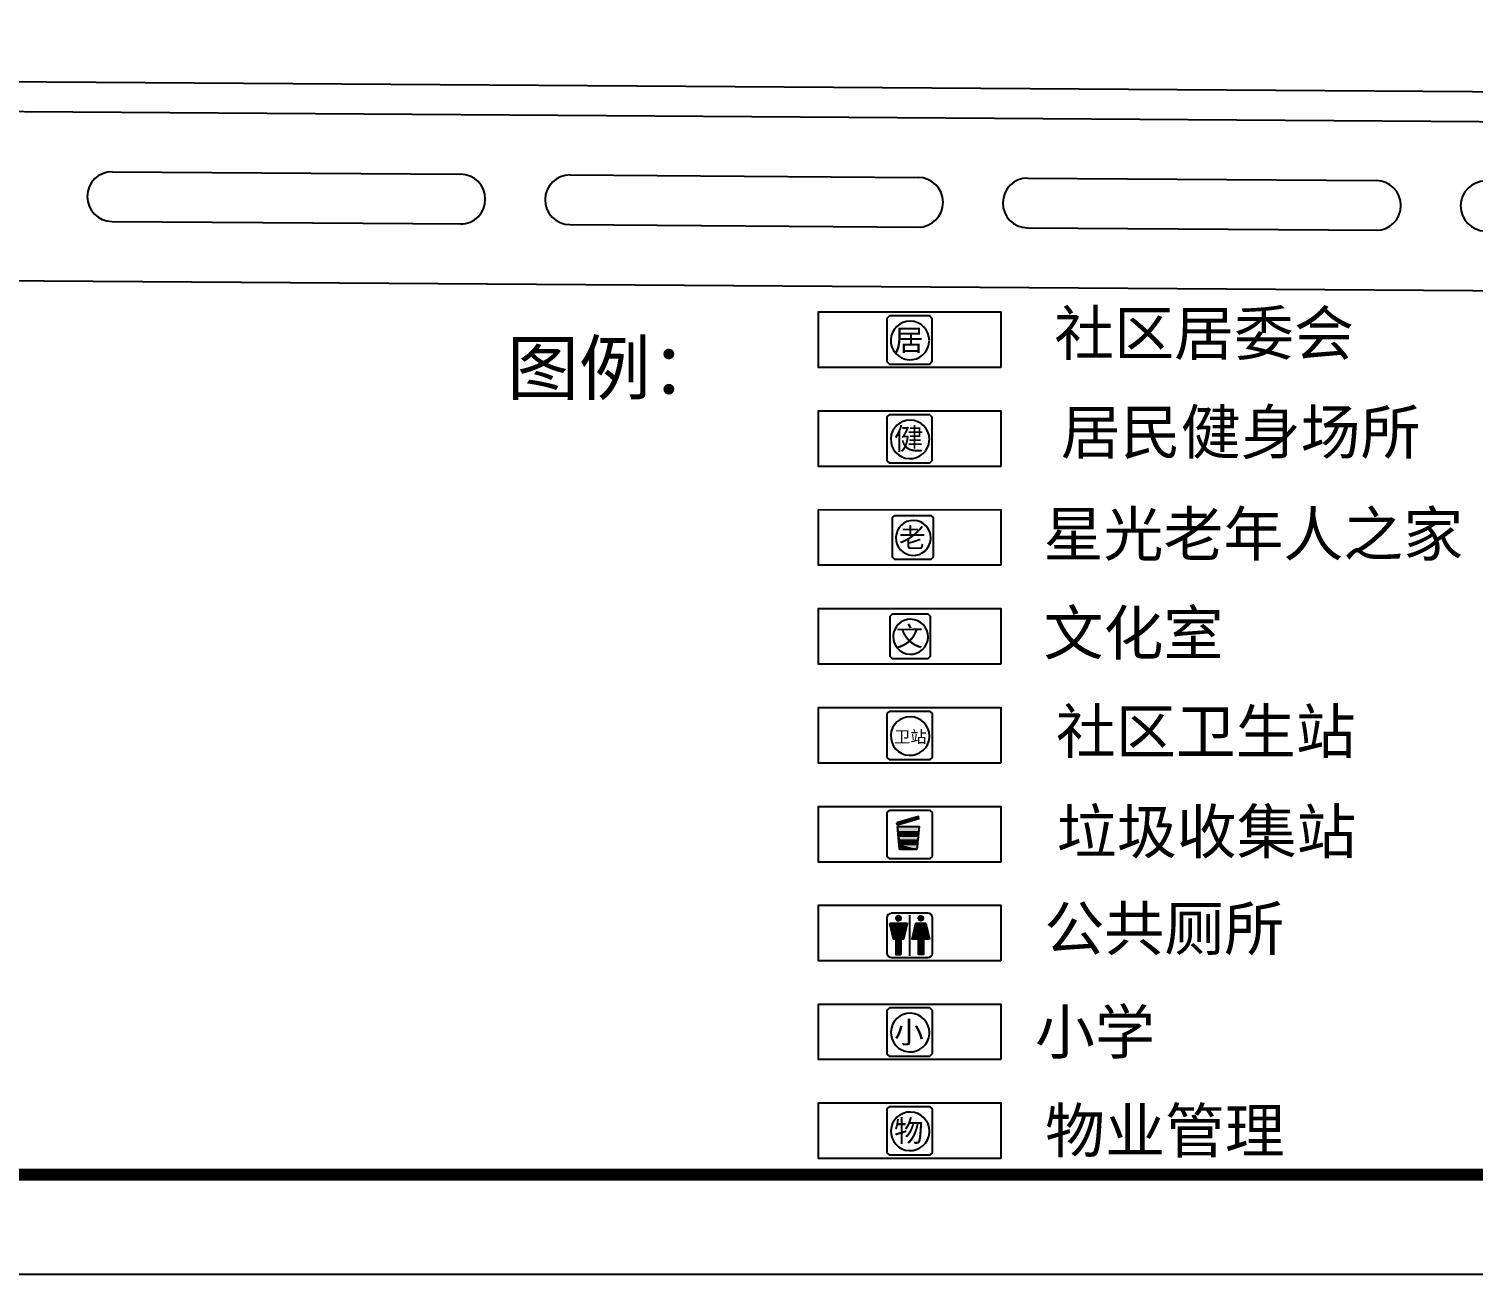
# Model space of a CAD drawing. Extents: x 37173252 to 74842692, y 59158332 to 118813339.
# Drawn here: x 37478982 to 37551538, y 59158332 to 59220902 of the extents above; entities that cross this region are included whole.
import ezdxf
from ezdxf.enums import TextEntityAlignment as Align

# ---------------------------------------------------------------- set-up
doc = ezdxf.new("R2010")
doc.units = 0
doc.header["$LTSCALE"] = 1000
doc.header["$MEASUREMENT"] = 0
for name, color, linetype in [('DL_道路红线_干道网_', 6, 'Continuous'), ('TITLIN1', 3, 'Continuous'), ('TK_图例', 7, 'Continuous'), ('WALL', 4, 'Continuous'), ('YD_设施符号', 7, 'Continuous'), ('标准', 7, 'Continuous')]:
    doc.layers.add(name, color=color, linetype=linetype)
doc.styles.add('GHTEXTHT', font='')
doc.styles.add('宋体', font='')
doc.styles.get('GHTEXTHT').set_extended_font_data('SimSun')
doc.styles.get('宋体').set_extended_font_data('SimSun')

# ---------------------------------------------------------------- blocks, each defined once
blk = doc.blocks.new('tk')
at = {"layer": 'TITLIN1'}
blk.add_lwpolyline([(38829176, 59126781), (39423676, 59126781), (39423676, 59547281), (38829176, 59547281)], close=True, dxfattribs=at)
at = {"layer": 'TITLIN1', "const_width": 600}
blk.add_lwpolyline([(38841676, 59131781), (39418676, 59131781), (39418676, 59542281), (38841676, 59542281)], close=True, dxfattribs=at)
blk.add_lwpolyline([(38841676, 59131781), (39418676, 59131781), (39418676, 59542281), (38841676, 59542281)], close=True, dxfattribs=at)
blk = doc.blocks.new('*U64')
at = {"layer": 'YD_设施符号', "linetype": 'Continuous'}
for p, q in [((48778.61, 60317.96), (48778.24, 60317.09)), ((48778.24, 60317.09), (48778.24, 60317.09)), ((48778.24, 60317.09), (48778.24, 60317.09)), ((48778.24, 60317.09), (48778.24, 60317.09)), ((48778.24, 60317.09), (48778.61, 60316.22)), ((48779.48, 60318.33), (48778.61, 60317.97)), ((48778.61, 60317.97), (48778.61, 60317.97)), ((48778.61, 60317.97), (48778.61, 60317.96)), ((48778.61, 60317.96), (48778.61, 60317.96)), ((48778.61, 60316.22), (48778.61, 60316.22)), ((48778.61, 60316.22), (48778.61, 60316.22)), ((48778.61, 60316.22), (48778.61, 60316.22)), ((48778.61, 60316.22), (48779.48, 60315.85)), ((48780.35, 60317.97), (48779.48, 60318.33)), ((48780.35, 60316.22), (48779.48, 60315.85)), ((48780.35, 60317.97), (48780.35, 60317.97)), ((48780.35, 60317.97), (48780.35, 60317.96)), ((48780.35, 60317.96), (48780.35, 60317.96)), ((48780.35, 60317.96), (48780.72, 60317.09)), ((48780.36, 60316.22), (48780.35, 60316.22)), ((48780.35, 60316.22), (48780.35, 60316.22)), ((48780.72, 60317.09), (48780.36, 60316.22)), ((48780.36, 60316.22), (48780.36, 60316.22)), ((48780.72, 60317.09), (48780.72, 60317.09)), ((48780.72, 60317.09), (48780.72, 60317.09)), ((48780.72, 60317.09), (48780.72, 60317.09)), ((48789.85, 60317.96), (48789.49, 60317.09)), ((48789.49, 60317.09), (48789.49, 60317.09)), ((48789.49, 60317.09), (48789.49, 60317.09)), ((48789.49, 60317.09), (48789.49, 60317.09)), ((48789.49, 60317.09), (48789.85, 60316.22)), ((48790.73, 60318.33), (48789.85, 60317.97)), ((48789.85, 60317.97), (48789.85, 60317.97)), ((48789.85, 60317.97), (48789.85, 60317.96)), ((48789.85, 60317.96), (48789.85, 60317.96)), ((48789.85, 60316.22), (48789.85, 60316.22)), ((48789.85, 60316.22), (48789.86, 60316.22)), ((48789.86, 60316.22), (48789.86, 60316.22)), ((48790.73, 60315.85), (48789.86, 60316.22)), ((48790.73, 60318.33), (48790.73, 60318.33)), ((48790.73, 60318.33), (48790.73, 60318.33)), ((48790.73, 60318.33), (48791.6, 60317.97)), ((48791.6, 60316.22), (48790.73, 60315.85)), ((48791.6, 60317.97), (48791.6, 60317.97)), ((48791.6, 60317.97), (48791.6, 60317.96)), ((48791.6, 60317.96), (48791.6, 60317.96)), ((48791.6, 60317.96), (48791.97, 60317.09)), ((48791.96, 60317.09), (48791.6, 60316.22)), ((48791.6, 60316.22), (48791.6, 60316.22)), ((48791.6, 60316.22), (48791.6, 60316.22)), ((48791.6, 60316.22), (48791.6, 60316.22)), ((48791.97, 60317.09), (48791.96, 60317.09)), ((48791.96, 60317.09), (48791.96, 60317.09)), ((48791.97, 60317.09), (48791.97, 60317.09)), ((48783.77, 60314.56), (48775.18, 60314.56)), ((48775.18, 60314.56), (48776.96, 60306.69)), ((48779.48, 60315.85), (48779.48, 60315.85)), ((48779.48, 60315.85), (48779.48, 60315.85)), ((48783.77, 60314.56), (48781.97, 60306.69)), ((48783.77, 60314.56), (48783.77, 60314.56)), ((48788.24, 60314.56), (48786.44, 60306.69)), ((48793.25, 60314.56), (48788.24, 60314.56)), ((48788.24, 60314.56), (48788.24, 60314.56)), ((48788.24, 60314.56), (48788.24, 60314.56)), ((48793.25, 60314.56), (48793.25, 60314.56)), ((48793.25, 60314.56), (48793.25, 60314.56)), ((48793.25, 60314.56), (48793.25, 60314.56)), ((48793.25, 60314.56), (48795.03, 60306.69)), ((48776.96, 60306.69), (48776.96, 60306.69)), ((48776.96, 60306.69), (48776.96, 60306.69)), ((48776.96, 60306.69), (48776.96, 60306.69)), ((48776.96, 60306.69), (48776.96, 60306.69)), ((48776.96, 60306.69), (48776.96, 60306.69)), ((48776.96, 60306.69), (48776.96, 60306.69)), ((48778.18, 60306.69), (48776.96, 60306.69)), ((48776.96, 60306.69), (48776.96, 60306.69)), ((48780.75, 60306.69), (48778.18, 60306.69)), ((48780.75, 60306.69), (48778.18, 60306.69)), ((48778.18, 60306.69), (48778.18, 60306.69)), ((48778.18, 60306.69), (48778.19, 60298.89)), ((48781.97, 60306.69), (48780.75, 60306.69)), ((48780.75, 60306.69), (48780.75, 60306.69)), ((48780.75, 60306.69), (48780.75, 60306.69)), ((48780.75, 60306.69), (48780.75, 60298.89)), ((48781.97, 60306.69), (48781.97, 60306.69)), ((48781.97, 60306.69), (48781.97, 60306.69)), ((48781.97, 60306.69), (48781.97, 60306.69)), ((48781.97, 60306.69), (48781.97, 60306.69)), ((48786.44, 60306.69), (48786.44, 60306.69)), ((48786.44, 60306.69), (48786.44, 60306.69)), ((48789.46, 60306.69), (48786.44, 60306.69)), ((48786.44, 60306.69), (48786.44, 60306.69)), ((48792.03, 60306.69), (48789.46, 60306.69)), ((48789.46, 60306.69), (48789.46, 60306.69)), ((48789.46, 60306.69), (48789.46, 60306.69)), ((48789.46, 60306.69), (48789.46, 60306.69)), ((48789.46, 60306.69), (48789.46, 60306.69)), ((48789.46, 60306.69), (48789.46, 60306.69)), ((48789.46, 60306.69), (48789.46, 60298.89)), ((48795.03, 60306.69), (48792.03, 60306.69)), ((48792.03, 60306.69), (48792.03, 60306.69)), ((48792.03, 60306.69), (48792.03, 60306.69)), ((48792.03, 60306.69), (48792.03, 60306.69)), ((48792.03, 60306.69), (48792.03, 60306.69)), ((48792.03, 60306.69), (48792.03, 60306.69)), ((48792.03, 60306.69), (48792.03, 60298.89)), ((48778.19, 60298.89), (48778.19, 60298.88)), ((48778.19, 60298.88), (48778.19, 60298.88)), ((48780.75, 60298.88), (48778.19, 60298.88)), ((48778.19, 60298.88), (48778.19, 60298.88)), ((48780.75, 60298.89), (48780.75, 60298.88)), ((48780.75, 60298.88), (48780.75, 60298.88)), ((48792.03, 60298.89), (48789.46, 60298.88)), ((48789.46, 60298.88), (48789.46, 60298.89))]:
    blk.add_line(p, q, dxfattribs=at)
for points in [[(48778.61, 60317.96), (48778.24, 60317.09), (48780.72, 60317.09)], [(48778.24, 60317.09), (48778.24, 60317.09), (48780.72, 60317.09)], [(48778.24, 60317.09), (48778.24, 60317.09), (48780.72, 60317.09)], [(48778.24, 60317.09), (48778.24, 60317.09), (48780.72, 60317.09)], [(48778.24, 60317.09), (48778.61, 60316.22), (48780.36, 60316.22)], [(48779.48, 60318.33), (48778.61, 60317.97), (48780.35, 60317.97)], [(48778.61, 60317.97), (48778.61, 60317.97), (48780.35, 60317.97)], [(48778.61, 60317.97), (48778.61, 60317.96), (48780.35, 60317.96)], [(48778.61, 60317.96), (48778.61, 60317.96), (48780.35, 60317.96)], [(48778.61, 60316.22), (48778.61, 60316.22), (48780.36, 60316.22)], [(48778.61, 60316.22), (48778.61, 60316.22), (48780.35, 60316.22)], [(48778.61, 60316.22), (48778.61, 60316.22), (48780.35, 60316.22)], [(48778.61, 60316.22), (48779.48, 60315.85), (48779.48, 60315.85)], [(48789.85, 60317.96), (48789.49, 60317.09), (48791.97, 60317.09)], [(48789.49, 60317.09), (48789.49, 60317.09), (48791.97, 60317.09)], [(48789.49, 60317.09), (48789.49, 60317.09), (48791.96, 60317.09)], [(48789.49, 60317.09), (48789.49, 60317.09), (48791.96, 60317.09)], [(48789.49, 60317.09), (48789.85, 60316.22), (48791.6, 60316.22)], [(48790.73, 60318.33), (48789.85, 60317.97), (48791.6, 60317.97)], [(48789.85, 60317.97), (48789.85, 60317.97), (48791.6, 60317.97)], [(48789.85, 60317.97), (48789.85, 60317.96), (48791.6, 60317.96)], [(48789.85, 60317.96), (48789.85, 60317.96), (48791.6, 60317.96)], [(48789.85, 60316.22), (48789.85, 60316.22), (48791.6, 60316.22)], [(48789.85, 60316.22), (48789.86, 60316.22), (48791.6, 60316.22)], [(48789.86, 60316.22), (48789.86, 60316.22), (48791.6, 60316.22)], [(48790.73, 60318.33), (48790.73, 60318.33), (48790.73, 60318.33)], [(48783.77, 60314.56), (48775.18, 60314.56), (48783.77, 60314.56)], [(48775.18, 60314.56), (48776.96, 60306.69), (48781.97, 60306.69)], [(48788.24, 60314.56), (48786.44, 60306.69), (48795.03, 60306.69)], [(48793.25, 60314.56), (48788.24, 60314.56), (48793.25, 60314.56)], [(48788.24, 60314.56), (48788.24, 60314.56), (48793.25, 60314.56)], [(48788.24, 60314.56), (48788.24, 60314.56), (48793.25, 60314.56)], [(48776.96, 60306.69), (48776.96, 60306.69), (48781.97, 60306.69)], [(48776.96, 60306.69), (48776.96, 60306.69), (48781.97, 60306.69)], [(48776.96, 60306.69), (48776.96, 60306.69), (48781.97, 60306.69)], [(48776.96, 60306.69), (48776.96, 60306.69), (48781.97, 60306.69)], [(48776.96, 60306.69), (48776.96, 60306.69), (48780.75, 60306.69)], [(48776.96, 60306.69), (48776.96, 60306.69), (48778.18, 60306.69)], [(48780.75, 60306.69), (48778.18, 60306.69), (48780.75, 60306.69)], [(48778.18, 60306.69), (48778.18, 60306.69), (48780.75, 60306.69)], [(48778.18, 60306.69), (48778.19, 60298.89), (48780.75, 60298.89)], [(48786.44, 60306.69), (48786.44, 60306.69), (48792.03, 60306.69)], [(48786.44, 60306.69), (48786.44, 60306.69), (48789.46, 60306.69)], [(48792.03, 60306.69), (48789.46, 60306.69), (48792.03, 60306.69)], [(48789.46, 60306.69), (48789.46, 60306.69), (48792.03, 60306.69)], [(48789.46, 60306.69), (48789.46, 60306.69), (48792.03, 60306.69)], [(48789.46, 60306.69), (48789.46, 60306.69), (48792.03, 60306.69)], [(48789.46, 60306.69), (48789.46, 60306.69), (48792.03, 60306.69)], [(48789.46, 60306.69), (48789.46, 60306.69), (48792.03, 60306.69)], [(48789.46, 60306.69), (48789.46, 60298.89), (48792.03, 60298.89)], [(48778.19, 60298.89), (48778.19, 60298.88), (48780.75, 60298.88)], [(48778.19, 60298.88), (48778.19, 60298.88), (48780.75, 60298.88)]]:
    blk.add_solid(points, dxfattribs=at)
at = {"layer": 'YD_设施符号', "linetype": 'Continuous', "extrusion": (0, 0, -1)}
for points in [[(-48778.24, 60317.09), (-48780.72, 60317.09), (-48780.72, 60317.09)], [(-48778.24, 60317.09), (-48780.72, 60317.09), (-48780.72, 60317.09)], [(-48778.24, 60317.09), (-48780.72, 60317.09), (-48780.72, 60317.09)], [(-48778.24, 60317.09), (-48780.72, 60317.09), (-48780.36, 60316.22)], [(-48778.61, 60317.97), (-48780.35, 60317.97), (-48780.35, 60317.97)], [(-48778.61, 60317.97), (-48780.35, 60317.97), (-48780.35, 60317.96)], [(-48778.61, 60317.96), (-48780.35, 60317.96), (-48780.35, 60317.96)], [(-48778.61, 60317.96), (-48780.35, 60317.96), (-48780.72, 60317.09)], [(-48778.61, 60316.22), (-48780.36, 60316.22), (-48780.36, 60316.22)], [(-48778.61, 60316.22), (-48780.36, 60316.22), (-48780.35, 60316.22)], [(-48778.61, 60316.22), (-48780.35, 60316.22), (-48780.35, 60316.22)], [(-48778.61, 60316.22), (-48780.35, 60316.22), (-48779.48, 60315.85)], [(-48789.49, 60317.09), (-48791.97, 60317.09), (-48791.97, 60317.09)], [(-48789.49, 60317.09), (-48791.97, 60317.09), (-48791.96, 60317.09)], [(-48789.49, 60317.09), (-48791.96, 60317.09), (-48791.96, 60317.09)], [(-48789.49, 60317.09), (-48791.96, 60317.09), (-48791.6, 60316.22)], [(-48789.85, 60317.97), (-48791.6, 60317.97), (-48791.6, 60317.97)], [(-48789.85, 60317.97), (-48791.6, 60317.97), (-48791.6, 60317.96)], [(-48789.85, 60317.96), (-48791.6, 60317.96), (-48791.6, 60317.96)], [(-48789.85, 60317.96), (-48791.6, 60317.96), (-48791.97, 60317.09)], [(-48789.85, 60316.22), (-48791.6, 60316.22), (-48791.6, 60316.22)], [(-48789.85, 60316.22), (-48791.6, 60316.22), (-48791.6, 60316.22)], [(-48789.86, 60316.22), (-48791.6, 60316.22), (-48791.6, 60316.22)], [(-48789.86, 60316.22), (-48791.6, 60316.22), (-48790.73, 60315.85)], [(-48790.73, 60318.33), (-48790.73, 60318.33), (-48791.6, 60317.97)], [(-48775.18, 60314.56), (-48783.77, 60314.56), (-48781.97, 60306.69)], [(-48779.48, 60315.85), (-48779.48, 60315.85), (-48779.48, 60315.85)], [(-48788.24, 60314.56), (-48793.25, 60314.56), (-48793.25, 60314.56)], [(-48788.24, 60314.56), (-48793.25, 60314.56), (-48793.25, 60314.56)], [(-48788.24, 60314.56), (-48793.25, 60314.56), (-48795.03, 60306.69)], [(-48776.96, 60306.69), (-48781.97, 60306.69), (-48781.97, 60306.69)], [(-48776.96, 60306.69), (-48781.97, 60306.69), (-48781.97, 60306.69)], [(-48776.96, 60306.69), (-48781.97, 60306.69), (-48781.97, 60306.69)], [(-48776.96, 60306.69), (-48781.97, 60306.69), (-48781.97, 60306.69)], [(-48776.96, 60306.69), (-48781.97, 60306.69), (-48780.75, 60306.69)], [(-48776.96, 60306.69), (-48780.75, 60306.69), (-48778.18, 60306.69)], [(-48776.96, 60306.69), (-48778.18, 60306.69), (-48776.96, 60306.69)], [(-48778.18, 60306.69), (-48780.75, 60306.69), (-48780.75, 60306.69)], [(-48778.18, 60306.69), (-48780.75, 60306.69), (-48780.75, 60298.89)], [(-48786.44, 60306.69), (-48795.03, 60306.69), (-48792.03, 60306.69)], [(-48786.44, 60306.69), (-48792.03, 60306.69), (-48789.46, 60306.69)], [(-48786.44, 60306.69), (-48789.46, 60306.69), (-48786.44, 60306.69)], [(-48789.46, 60306.69), (-48792.03, 60306.69), (-48792.03, 60306.69)], [(-48789.46, 60306.69), (-48792.03, 60306.69), (-48792.03, 60306.69)], [(-48789.46, 60306.69), (-48792.03, 60306.69), (-48792.03, 60306.69)], [(-48789.46, 60306.69), (-48792.03, 60306.69), (-48792.03, 60306.69)], [(-48789.46, 60306.69), (-48792.03, 60306.69), (-48792.03, 60306.69)], [(-48789.46, 60306.69), (-48792.03, 60306.69), (-48792.03, 60298.89)], [(-48792.03, 60306.69), (-48792.03, 60306.69), (-48792.03, 60306.69)], [(-48778.19, 60298.89), (-48780.75, 60298.89), (-48780.75, 60298.88)], [(-48778.19, 60298.88), (-48780.75, 60298.88), (-48780.75, 60298.88)], [(-48778.19, 60298.88), (-48780.75, 60298.88), (-48778.19, 60298.88)], [(-48789.46, 60298.89), (-48792.03, 60298.89), (-48789.46, 60298.88)]]:
    blk.add_solid(points, dxfattribs=at)

msp = doc.modelspace()

# ---------------------------------------------------------------- linework, layer by layer
at = {"layer": 'DL_道路红线_干道网_', "color": 8}
for p, q in [((37483171, 59213721.83), (37500662.01, 59213594.01)), ((37506170.47, 59213564.96), (37523661.47, 59213437.13)), ((37529169.93, 59213408.08), (37546660.94, 59213280.26)), ((37483153.95, 59211221.89), (37500799.54, 59211101.54)), ((37506153.41, 59211065.02), (37523799, 59210944.66)), ((37529152.88, 59210908.14), (37546798.47, 59210787.79))]:
    msp.add_line(p, q, dxfattribs=at)
msp.add_lwpolyline([(37391961.34, 59163331.68), (37390599.31, 59197929.85, -0.42780127), (37410720.25, 59218716.11), (37578668.25, 59217570.57), (37604516.03, 59213894.19), (37654913.28, 59213550.44, -0.40075429), (37684685.43, 59184731.32), (37685527.94, 59163331.68)], format="xyb", dxfattribs=at)
for points in [[(37412943.1, 59217200.92), (37578658.03, 59216070.61), (37604374.98, 59212395.11), (37652788.89, 59212064.89)], [(37412885.12, 59208701.11), (37583687.57, 59207536.1), (37603575.68, 59203900.37), (37653574.52, 59203559.33)], [(37412893.01, 59208701.06), (37583695.46, 59207536.05), (37603583.57, 59203900.31), (37653582.41, 59203559.28)]]:
    msp.add_lwpolyline(points, dxfattribs=at)
for centre, radius, start, end in [((37483162.48, 59212471.86), 1250, 89.6092021, 269.6092021), ((37500662.01, 59212343.98), 1250.03, 270, 90), ((37506161.94, 59212314.99), 1250, 89.6092021, 269.6092021), ((37523661.47, 59212187.1), 1250.03, 270, 90), ((37529161.41, 59212158.11), 1250, 89.6092021, 269.6092021), ((37546660.94, 59212030.23), 1250.03, 270, 90), ((37552160.87, 59212001.24), 1250, 89.6092021, 269.6092021)]:
    msp.add_arc(centre, radius, start, end, dxfattribs=at)
at = {"layer": 'TK_图例'}
for points in [[(37527805.2, 59203886.09), (37518649.54, 59203884.96), (37518649.19, 59206677.63), (37527804.86, 59206678.75)], [(37527805.81, 59198918.99), (37518650.14, 59198917.86), (37518649.8, 59201710.53), (37527805.47, 59201711.65)], [(37527806.42, 59193951.89), (37518650.75, 59193950.76), (37518650.41, 59196743.43), (37527806.08, 59196744.55)], [(37527806.42, 59193951.89), (37518650.75, 59193950.76), (37518650.41, 59196743.43), (37527806.08, 59196744.55)], [(37527807.03, 59188984.78), (37518651.36, 59188983.66), (37518651.02, 59191776.33), (37527806.69, 59191777.45)], [(37527807.03, 59188984.78), (37518651.36, 59188983.66), (37518651.02, 59191776.33), (37527806.69, 59191777.45)], [(37527807.64, 59184011.82), (37518651.97, 59184010.69), (37518651.63, 59186803.36), (37527807.3, 59186804.48)], [(37527808.25, 59179038.85), (37518652.58, 59179037.73), (37518652.24, 59181830.39), (37527807.91, 59181831.51)], [(37527808.86, 59174071.75), (37518653.19, 59174070.62), (37518652.85, 59176863.29), (37527808.52, 59176864.41)], [(37527809.47, 59169110.51), (37518653.8, 59169109.39), (37518653.46, 59171902.06), (37527809.13, 59171903.18)], [(37527809.47, 59169110.51), (37518653.8, 59169109.39), (37518653.46, 59171902.06), (37527809.13, 59171903.18)], [(37527810.08, 59164149.28), (37518654.41, 59164148.16), (37518654.07, 59166940.82), (37527809.74, 59166941.95)], [(37527810.08, 59164149.28), (37518654.41, 59164148.16), (37518654.07, 59166940.82), (37527809.74, 59166941.95)]]:
    msp.add_lwpolyline(points, close=True, dxfattribs=at)
at = {"layer": 'YD_设施符号', "linetype": 'Continuous'}
for p, q in [((37523669.31, 59181325.36), (37523357.25, 59181232.06)), ((37523697.19, 59181232.1), (37523669.31, 59181325.36)), ((37523357.25, 59181232.06), (37522588.1, 59181002.1)), ((37522615.98, 59180908.84), (37522588.1, 59181002.1)), ((37522928.04, 59181002.14), (37522615.98, 59180908.84)), ((37522615.99, 59180815.92), (37523705.82, 59180816.05)), ((37522615.99, 59180815.92), (37522641.45, 59180561.6)), ((37522641.45, 59180561.6), (37523680.42, 59180561.73)), ((37523697.19, 59181232.1), (37522928.04, 59181002.14)), ((37523705.82, 59180816.05), (37523680.42, 59180561.73)), ((37522662.49, 59180351.52), (37523659.44, 59180351.65)), ((37522662.49, 59180351.52), (37522683.89, 59180137.73)), ((37522683.89, 59180137.73), (37523638.09, 59180137.85)), ((37522704.93, 59179927.65), (37523617.1, 59179927.76)), ((37522704.93, 59179927.65), (37522728.63, 59179690.93)), ((37523617.1, 59179927.76), (37523593.46, 59179691.04)), ((37523659.44, 59180351.65), (37523638.09, 59180137.85)), ((37522728.63, 59179690.93), (37523593.46, 59179691.04))]:
    msp.add_line(p, q, dxfattribs=at)
at = {"layer": 'YD_设施符号'}
for p, q in [((37522615.99, 59180815.92), (37523705.82, 59180816.05)), ((37522641.45, 59180561.6), (37523680.42, 59180561.73)), ((37522657.35, 59180351.52), (37523664.57, 59180351.65)), ((37522683.89, 59180137.73), (37523638.09, 59180137.85)), ((37522704.93, 59179927.65), (37523625.23, 59179927.76))]:
    msp.add_line(p, q, dxfattribs=at)
for points in [[(37522227.42, 59206496.24), (37524226.68, 59206496.48), (37524352.06, 59206371.13), (37524352.33, 59204168.11), (37524226.98, 59204042.73), (37522227.72, 59204042.49), (37522102.34, 59204167.84), (37522102.07, 59206370.86)], [(37522228.03, 59201529.14), (37524227.29, 59201529.38), (37524352.67, 59201404.03), (37524352.94, 59199201.01), (37524227.59, 59199075.63), (37522228.33, 59199075.39), (37522102.95, 59199200.74), (37522102.68, 59201403.76)], [(37522489.44, 59196458.77), (37524299.68, 59196458.99), (37524413.2, 59196345.49), (37524413.45, 59194350.76), (37524299.95, 59194237.23), (37522489.71, 59194237.01), (37522376.19, 59194350.51), (37522375.94, 59196345.24)], [(37524162.44, 59191491.87), (37522352.2, 59191491.65), (37522238.7, 59191378.12), (37522238.95, 59189383.39), (37522352.47, 59189269.89), (37524162.71, 59189270.11), (37524276.21, 59189383.64), (37524275.97, 59191378.37)], [(37522229.86, 59186621.97), (37524229.12, 59186622.21), (37524354.5, 59186496.86), (37524354.77, 59184293.84), (37524229.42, 59184168.46), (37522230.16, 59184168.22), (37522104.77, 59184293.57), (37522104.5, 59186496.59)], [(37522230.47, 59181649), (37524229.73, 59181649.25), (37524355.11, 59181523.9), (37524355.38, 59179320.88), (37524230.03, 59179195.49), (37522230.77, 59179195.25), (37522105.38, 59179320.6), (37522105.11, 59181523.62)], [(37522588.1, 59181002.1), (37522615.98, 59180908.84), (37523697.19, 59181232.1), (37523669.31, 59181325.36)], [(37522615.99, 59180815.92), (37523705.82, 59180816.05), (37523593.46, 59179691.04), (37522728.63, 59179690.93)], [(37522231.68, 59171720.67), (37524230.95, 59171720.91), (37524356.33, 59171595.56), (37524356.6, 59169392.54), (37524231.25, 59169267.16), (37522231.98, 59169266.91), (37522106.6, 59169392.27), (37522106.33, 59171595.28)], [(37522232.29, 59166759.43), (37524231.56, 59166759.68), (37524356.94, 59166634.33), (37524357.21, 59164431.31), (37524231.86, 59164305.93), (37522232.59, 59164305.68), (37522107.21, 59164431.03), (37522106.94, 59166634.05)]]:
    msp.add_lwpolyline(points, close=True, dxfattribs=at)
for points in [[(37524220.67, 59205240.55, 60.13590775), (37524218.27, 59205176.07)], [(37524221.28, 59200273.45, 60.13590775), (37524218.88, 59200208.97)], [(37524294.23, 59195321.8, 60.13590775), (37524292.06, 59195263.42)], [(37524157, 59190354.68, 60.13590775), (37524154.83, 59190296.3)], [(37524223.11, 59185366.28, 60.13590775), (37524220.71, 59185301.8)], [(37524355.76, 59176253.41), (37524355.98, 59174453.41, -0.41421356), (37524131.01, 59174228.38), (37522331.01, 59174228.16, -0.41421356), (37522105.98, 59174453.13), (37522105.76, 59176253.13, -0.41421356), (37522330.73, 59176478.16), (37524130.73, 59176478.38, -0.41421356)], [(37524224.94, 59170464.97, 60.13590775), (37524222.54, 59170400.5)], [(37524225.54, 59165503.74, 60.13590775), (37524223.15, 59165439.27)]]:
    msp.add_lwpolyline(points, format="xyb", close=True, dxfattribs=at)
for points in [[(37522651.97, 59180456.56), (37523669.93, 59180456.69)], [(37522693.29, 59180032.69), (37523628.72, 59180032.81)], [(37523230.75, 59176360.5), (37523231, 59174317.24)], [(37522238.07, 59175956.57), (37523097.19, 59175956.68), (37522917.59, 59175169.57), (37522416.39, 59175169.51), (37522238.07, 59175956.57)], [(37524223.62, 59175169.73), (37523364.49, 59175169.62), (37523544.09, 59175956.73), (37524045.3, 59175956.79), (37524223.62, 59175169.73)], [(37522538.77, 59175169.52), (37522538.87, 59174388.93), (37522795.31, 59174388.96), (37522795.21, 59175169.55)], [(37523923.01, 59175169.69), (37523923.11, 59174389.1), (37523666.67, 59174389.07), (37523666.57, 59175169.66)]]:
    msp.add_lwpolyline(points, dxfattribs=at)
for centre in [(37522668.34, 59176209.58), (37523793.18, 59176209.72)]:
    msp.add_circle(centre, 123.68, dxfattribs=at)
at = {"layer": 'YD_设施符号', "linetype": 'Continuous'}
for points in [[(37523669.31, 59181325.36), (37523357.25, 59181232.06), (37523697.19, 59181232.1)], [(37523357.25, 59181232.06), (37522588.1, 59181002.1), (37522928.04, 59181002.14)], [(37522615.99, 59180815.92), (37522615.99, 59180815.92), (37523705.82, 59180816.05)], [(37522615.99, 59180815.92), (37522641.45, 59180561.6), (37523680.42, 59180561.73)], [(37522641.45, 59180561.6), (37522641.45, 59180561.6), (37523680.42, 59180561.73)], [(37522662.49, 59180351.52), (37522662.49, 59180351.52), (37523659.44, 59180351.65)], [(37522662.49, 59180351.52), (37522683.89, 59180137.73), (37523638.09, 59180137.85)], [(37522683.89, 59180137.73), (37522683.89, 59180137.73), (37523638.09, 59180137.85)], [(37522704.93, 59179927.65), (37522704.93, 59179927.65), (37523617.1, 59179927.76)], [(37522704.93, 59179927.65), (37522728.63, 59179690.93), (37523593.46, 59179691.04)], [(37522728.63, 59179690.93), (37522728.63, 59179690.93), (37523593.46, 59179691.04)]]:
    msp.add_solid(points, dxfattribs=at)
at = {"layer": 'YD_设施符号', "linetype": 'Continuous', "extrusion": (0, 0, -1)}
for points in [[(-37522588.1, 59181002.1), (-37522928.04, 59181002.14), (-37522615.98, 59180908.84)], [(-37522615.99, 59180815.92), (-37523705.82, 59180816.05), (-37523680.42, 59180561.73)], [(-37523357.25, 59181232.06), (-37523697.19, 59181232.1), (-37522928.04, 59181002.14)], [(-37522662.49, 59180351.52), (-37523659.44, 59180351.65), (-37523638.09, 59180137.85)], [(-37522704.93, 59179927.65), (-37523617.1, 59179927.76), (-37523593.46, 59179691.04)]]:
    msp.add_solid(points, dxfattribs=at)

# ---------------------------------------------------------------- block references
at = {"layer": 'WALL'}
msp.add_blockref('tk', (-1655924.43, 31550.97), dxfattribs=at)
at = {"layer": 'YD_设施符号', "linetype": 'Continuous', "xscale": 100, "yscale": 100, "zscale": 100}
msp.add_blockref('*U64', (32644720.33, 53144500.58), dxfattribs=at)

# ---------------------------------------------------------------- texts
at = {"layer": 'YD_设施符号', "style": 'GHTEXTHT'}
for s, height, p in [('居', 1087.5, (37522445.7, 59204729.16)), ('健', 1087.5, (37522446.31, 59199762.06)), ('老', 984.68, (37522687.09, 59194847.97)), ('文', 984.68, (37522549.85, 59189880.86)), ('卫站', 599.999, (37522448.12, 59185032.64)), ('小', 1087.5, (37522449.97, 59169941.68)), ('物', 1087.5, (37522450.58, 59164980.44))]:
    msp.add_text(s, height=height, rotation=0.0070296, dxfattribs=at).set_placement(p)
at = {"layer": '标准', "color": 0, "linetype": 'Continuous', "style": '宋体'}
for s, p in [('社区居委会', (37545552.41, 59205611.61)), ('居民健身场所', (37548894.37, 59200644.51)), ('社区卫生站', (37545636.16, 59185602.85)), ('垃圾收集站', (37545681.94, 59180567.75)), ('公共厕所', (37542041.78, 59175701.4)), ('小学', (37535548.53, 59170500.3)), ('物业管理', (37542077.87, 59165539.07))]:
    msp.add_text(s, height=2207.587, dxfattribs=at).set_placement(p, align=Align.MIDDLE_RIGHT)
msp.add_text('图例：', height=2649.105, dxfattribs=at).set_placement((37503002.55, 59202540.22))
for s, p in [('星光老年人之家', (37529958.01, 59195519.31)), ('文化室', (37529958.62, 59190552.21))]:
    msp.add_text(s, height=2207.587, dxfattribs=at).set_placement(p, align=Align.MIDDLE_LEFT)

doc.saveas('drawing.dxf')
